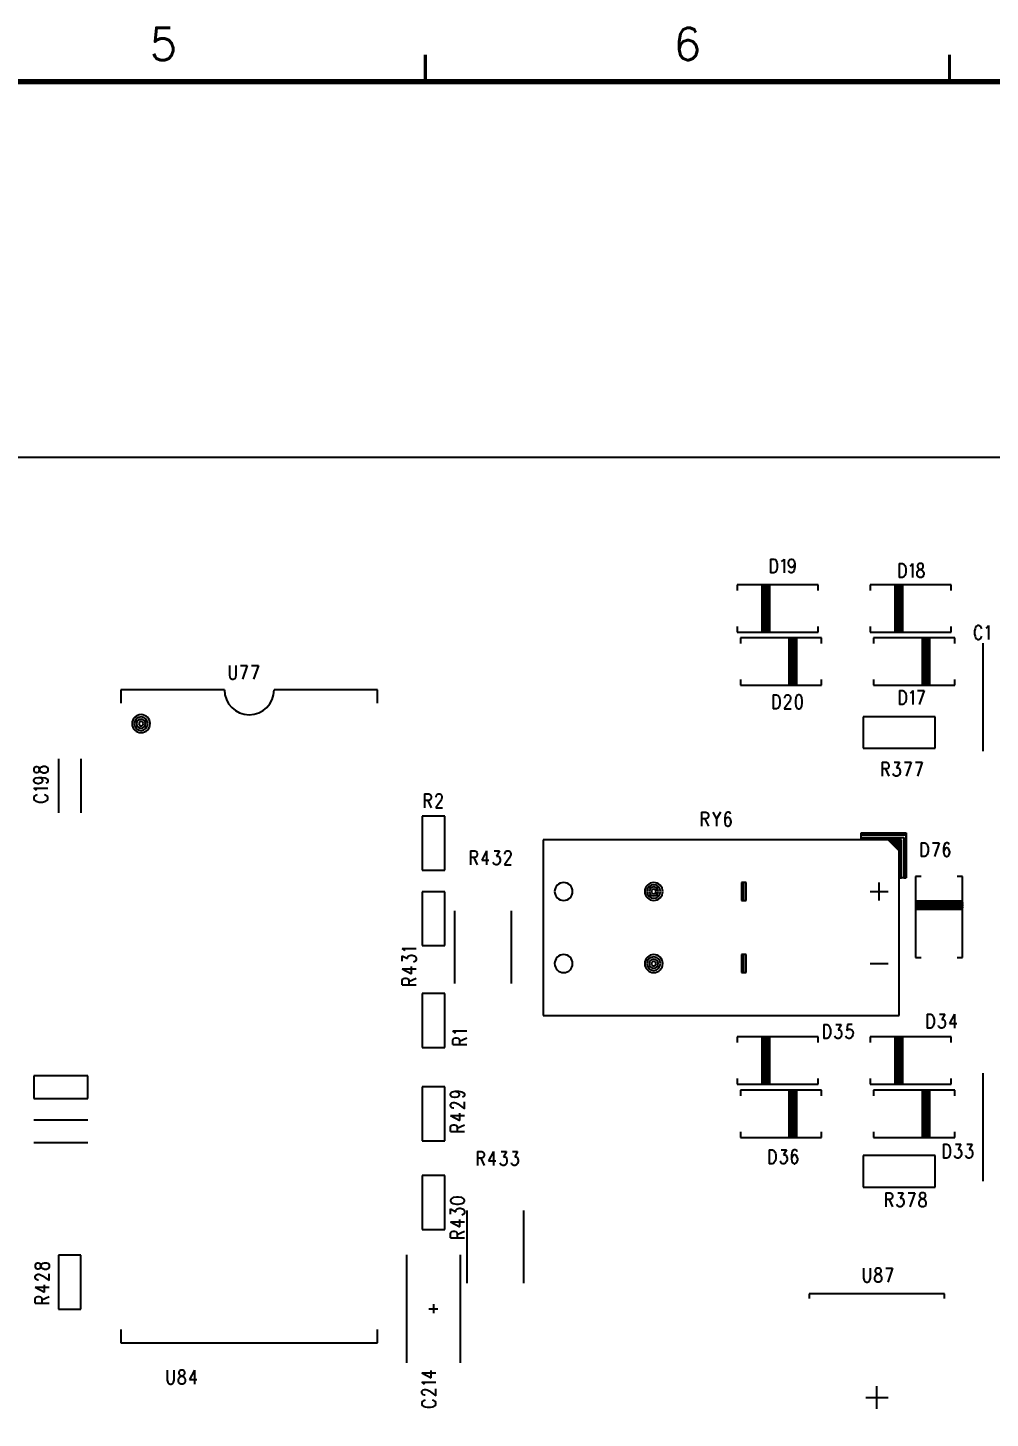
# Model space of a CAD drawing. Extents: x 295 to 953, y 10 to 290.
# Drawn here: x 698.8 to 788.3, y 160.6 to 290 of the extents above; entities that cross this region are included whole.
import ezdxf
from ezdxf.enums import TextEntityAlignment as Align

# ---------------------------------------------------------------- set-up
doc = ezdxf.new("R2010")
doc.units = 0
doc.header["$LTSCALE"] = 5
doc.header["$MEASUREMENT"] = 0
doc.layers.get('0').update_dxf_attribs({"linetype": 'CONTINUOUS', "lineweight": 25})
for name, color, linetype in [('COMP-SILK_GB', 6, 'CONTINUOUS'), ('문자', 4, 'CONTINUOUS'), ('테두리', 3, 'CONTINUOUS')]:
    doc.layers.add(name, color=color, linetype=linetype)
doc.styles.get("Standard").update_dxf_attribs({"font": 'simplex.shx'})

# ---------------------------------------------------------------- blocks, each defined once
blk = doc.blocks.new('C')
at = {"layer": '테두리'}
for points, const_width in [([(258.75, 287.5), (258.75, 285)], 0.3), ([(307.5, 287.5), (307.5, 285)], 0.3), ([(15, 285), (15, 15), (405, 15), (405, 285), (15, 285)], 0.5)]:
    blk.add_lwpolyline(points, dxfattribs=dict(at, const_width=const_width))
at = {"layer": '문자'}
for s, p in [('5', (234.38, 288.5)), ('6', (283.12, 288.5))]:
    blk.add_text(s, height=3, dxfattribs=at).set_placement(p, align=Align.MIDDLE)

msp = doc.modelspace()

# ---------------------------------------------------------------- linework, layer by layer
at = {"layer": 'COMP-SILK_GB', "color": 7}
for p, q in [((863.73, 250), (505.48, 250)), ((767.83, 240.57), (768.14, 240.57)), ((767.83, 240.57), (767.83, 239.28)), ((768.14, 240.57), (768.28, 240.51)), ((768.28, 240.51), (768.37, 240.39)), ((768.37, 239.46), (768.28, 239.34)), ((768.37, 240.39), (768.41, 240.26)), ((768.41, 239.58), (768.37, 239.46)), ((768.41, 240.26), (768.46, 240.08)), ((768.46, 239.77), (768.41, 239.58)), ((768.46, 240.08), (768.46, 239.77)), ((768.86, 240.33), (768.95, 240.39)), ((768.95, 240.39), (769.09, 240.57)), ((769.09, 240.57), (769.09, 239.28)), ((769.49, 240.2), (769.54, 240.39)), ((769.49, 240.14), (769.49, 240.2)), ((769.54, 239.96), (769.49, 240.14)), ((769.54, 240.39), (769.63, 240.51)), ((769.63, 239.83), (769.54, 239.96)), ((769.58, 239.34), (769.54, 239.46)), ((769.63, 240.51), (769.76, 240.57)), ((769.76, 239.77), (769.63, 239.83)), ((769.76, 240.57), (769.81, 240.57)), ((769.81, 239.77), (769.76, 239.77)), ((769.81, 240.57), (769.94, 240.51)), ((769.94, 239.83), (769.81, 239.77)), ((769.94, 240.51), (770.03, 240.39)), ((770.03, 239.96), (769.94, 239.83)), ((770.03, 239.52), (769.94, 239.34)), ((770.03, 240.39), (770.08, 240.14)), ((770.08, 240.14), (770.03, 239.96)), ((770.08, 239.83), (770.03, 239.52)), ((770.08, 240.14), (770.08, 239.83)), ((779.79, 240.16), (780.11, 240.16)), ((779.79, 240.16), (779.79, 238.86)), ((780.11, 240.16), (780.24, 240.1)), ((780.24, 240.1), (780.33, 239.98)), ((780.33, 239.98), (780.38, 239.85)), ((780.38, 239.85), (780.42, 239.67)), ((780.42, 239.36), (780.38, 239.17)), ((780.42, 239.67), (780.42, 239.36)), ((780.83, 239.91), (780.92, 239.98)), ((780.92, 239.98), (781.05, 240.16)), ((781.05, 240.16), (781.05, 238.86)), ((781.46, 239.3), (781.5, 239.42)), ((781.55, 240.1), (781.5, 239.98)), ((781.5, 239.98), (781.5, 239.85)), ((781.5, 239.85), (781.55, 239.73)), ((781.5, 239.42), (781.59, 239.54)), ((781.68, 240.16), (781.55, 240.1)), ((781.55, 239.73), (781.64, 239.67)), ((781.59, 239.54), (781.73, 239.6)), ((781.64, 239.67), (781.82, 239.6)), ((781.86, 240.16), (781.68, 240.16)), ((781.73, 239.6), (781.91, 239.67)), ((781.82, 239.6), (781.95, 239.54)), ((782, 240.1), (781.86, 240.16)), ((781.91, 239.67), (782, 239.73)), ((781.95, 239.54), (782.04, 239.42)), ((782.04, 239.98), (782, 240.1)), ((782, 239.73), (782.04, 239.85)), ((782.04, 239.85), (782.04, 239.98)), ((782.04, 239.42), (782.09, 239.3)), ((772.27, 238.18), (764.72, 238.18)), ((764.72, 238.18), (764.72, 237.65)), ((767.03, 238.18), (767.03, 233.77)), ((767.13, 233.77), (767.13, 238.18)), ((767.13, 238.18), (767.24, 238.18)), ((767.24, 238.18), (767.24, 233.77)), ((767.34, 233.77), (767.34, 238.18)), ((767.34, 238.18), (767.45, 238.18)), ((767.45, 238.18), (767.45, 233.77)), ((767.55, 233.77), (767.55, 238.18)), ((767.55, 238.18), (767.66, 238.18)), ((767.66, 238.18), (767.66, 233.77)), ((767.76, 233.77), (767.76, 238.18)), ((768.14, 239.28), (767.83, 239.28)), ((768.28, 239.34), (768.14, 239.28)), ((769.72, 239.28), (769.58, 239.34)), ((769.81, 239.28), (769.72, 239.28)), ((769.94, 239.34), (769.81, 239.28)), ((772.27, 237.65), (772.27, 238.18)), ((784.64, 238.18), (777.1, 238.18)), ((777.1, 238.18), (777.1, 237.65)), ((779.4, 238.18), (779.4, 233.77)), ((779.51, 233.77), (779.51, 238.18)), ((779.51, 238.18), (779.61, 238.18)), ((779.61, 238.18), (779.61, 233.77)), ((779.72, 233.77), (779.72, 238.18)), ((779.72, 238.18), (779.82, 238.18)), ((780.11, 238.86), (779.79, 238.86)), ((779.82, 238.18), (779.82, 233.77)), ((779.93, 233.77), (779.93, 238.18)), ((779.93, 238.18), (780.03, 238.18)), ((780.03, 238.18), (780.03, 233.77)), ((780.24, 238.92), (780.11, 238.86)), ((780.14, 233.77), (780.14, 238.18)), ((780.33, 239.05), (780.24, 238.92)), ((780.38, 239.17), (780.33, 239.05)), ((781.46, 239.11), (781.46, 239.3)), ((781.5, 238.99), (781.46, 239.11)), ((781.55, 238.92), (781.5, 238.99)), ((781.68, 238.86), (781.55, 238.92)), ((781.86, 238.86), (781.68, 238.86)), ((782, 238.92), (781.86, 238.86)), ((782.04, 238.99), (782, 238.92)), ((782.09, 239.11), (782.04, 238.99)), ((782.09, 239.3), (782.09, 239.11)), ((784.64, 237.65), (784.64, 238.18)), ((764.72, 234.3), (764.72, 233.77)), ((772.27, 233.77), (772.27, 234.3)), ((777.1, 234.3), (777.1, 233.77)), ((784.64, 233.77), (784.64, 234.3)), ((786.89, 234.2), (786.85, 234.08)), ((786.98, 234.32), (786.89, 234.2)), ((787.07, 234.39), (786.98, 234.32)), ((787.25, 234.39), (787.07, 234.39)), ((787.34, 234.32), (787.25, 234.39)), ((787.43, 234.2), (787.34, 234.32)), ((787.48, 234.08), (787.43, 234.2)), ((787.88, 234.14), (787.97, 234.2)), ((787.97, 234.2), (788.11, 234.39)), ((788.11, 234.39), (788.11, 233.09)), ((764.72, 233.77), (772.27, 233.77)), ((772.58, 233.23), (765.04, 233.23)), ((765.04, 233.23), (765.04, 232.7)), ((767.03, 233.77), (767.13, 233.77)), ((767.24, 233.77), (767.34, 233.77)), ((767.45, 233.77), (767.55, 233.77)), ((767.66, 233.77), (767.76, 233.77)), ((769.65, 233.23), (769.54, 233.23)), ((769.54, 233.23), (769.54, 228.82)), ((769.65, 228.82), (769.65, 233.23)), ((769.86, 233.23), (769.75, 233.23)), ((769.75, 233.23), (769.75, 228.82)), ((769.86, 228.82), (769.86, 233.23)), ((770.07, 233.23), (769.96, 233.23)), ((769.96, 233.23), (769.96, 228.82)), ((770.07, 228.82), (770.07, 233.23)), ((770.28, 233.23), (770.17, 233.23)), ((770.17, 233.23), (770.17, 228.82)), ((770.28, 228.82), (770.28, 233.23)), ((772.58, 232.7), (772.58, 233.23)), ((777.1, 233.77), (784.64, 233.77)), ((784.96, 233.23), (777.41, 233.23)), ((777.41, 233.23), (777.41, 232.7)), ((779.4, 233.77), (779.51, 233.77)), ((779.61, 233.77), (779.72, 233.77)), ((779.82, 233.77), (779.93, 233.77)), ((780.03, 233.77), (780.14, 233.77)), ((782.02, 233.23), (781.92, 233.23)), ((781.92, 233.23), (781.92, 228.82)), ((782.02, 228.82), (782.02, 233.23)), ((782.23, 233.23), (782.13, 233.23)), ((782.13, 233.23), (782.13, 228.82)), ((782.23, 228.82), (782.23, 233.23)), ((782.44, 233.23), (782.34, 233.23)), ((782.34, 233.23), (782.34, 228.82)), ((782.44, 228.82), (782.44, 233.23)), ((782.65, 233.23), (782.55, 233.23)), ((782.55, 233.23), (782.55, 228.82)), ((782.65, 228.82), (782.65, 233.23)), ((784.96, 232.7), (784.96, 233.23)), ((786.85, 234.08), (786.8, 233.89)), ((786.8, 233.89), (786.8, 233.58)), ((786.8, 233.58), (786.85, 233.4)), ((786.85, 233.4), (786.89, 233.27)), ((786.89, 233.27), (786.98, 233.15)), ((786.98, 233.15), (787.07, 233.09)), ((787.07, 233.09), (787.25, 233.09)), ((787.25, 233.09), (787.34, 233.15)), ((787.34, 233.15), (787.43, 233.27)), ((787.43, 233.27), (787.48, 233.4)), ((787.59, 232.75), (787.59, 222.7)), ((717.5, 230.67), (717.5, 229.75)), ((718.13, 229.75), (718.13, 230.67)), ((718.54, 230.67), (719.17, 230.67)), ((719.17, 230.67), (718.72, 229.38)), ((719.57, 230.67), (720.2, 230.67)), ((720.2, 230.67), (719.75, 229.38)), ((717.5, 229.75), (717.55, 229.56)), ((717.55, 229.56), (717.64, 229.44)), ((717.64, 229.44), (717.77, 229.38)), ((717.77, 229.38), (717.86, 229.38)), ((717.86, 229.38), (718, 229.44)), ((718, 229.44), (718.09, 229.56)), ((718.09, 229.56), (718.13, 229.75)), ((765.04, 229.35), (765.04, 228.82)), ((772.58, 228.82), (772.58, 229.35)), ((777.41, 229.35), (777.41, 228.82)), ((784.96, 228.82), (784.96, 229.35)), ((717.05, 228.39), (707.41, 228.39)), ((707.41, 228.39), (707.41, 227.14)), ((731.29, 228.39), (721.66, 228.39)), ((731.29, 227.14), (731.29, 228.39)), ((765.04, 228.82), (772.58, 228.82)), ((768.08, 227.92), (768.39, 227.92)), ((768.08, 227.92), (768.08, 226.62)), ((768.39, 227.92), (768.53, 227.86)), ((768.53, 227.86), (768.62, 227.74)), ((768.62, 227.74), (768.66, 227.61)), ((769.16, 227.68), (769.2, 227.8)), ((769.2, 227.8), (769.25, 227.86)), ((769.25, 227.86), (769.34, 227.92)), ((769.34, 227.92), (769.52, 227.92)), ((769.52, 227.92), (769.61, 227.86)), ((769.61, 227.86), (769.65, 227.8)), ((769.75, 228.82), (769.65, 228.82)), ((769.65, 227.8), (769.7, 227.68)), ((769.96, 228.82), (769.86, 228.82)), ((770.17, 228.82), (770.07, 228.82)), ((770.28, 227.86), (770.19, 227.68)), ((770.42, 227.92), (770.28, 227.86)), ((770.51, 227.92), (770.42, 227.92)), ((770.64, 227.86), (770.51, 227.92)), ((770.73, 227.68), (770.64, 227.86)), ((777.41, 228.82), (784.96, 228.82)), ((779.82, 228.34), (780.14, 228.34)), ((779.82, 228.34), (779.82, 227.04)), ((780.14, 228.34), (780.27, 228.28)), ((780.27, 228.28), (780.36, 228.16)), ((780.36, 228.16), (780.41, 228.03)), ((780.41, 228.03), (780.45, 227.85)), ((780.45, 227.85), (780.45, 227.54)), ((780.86, 228.1), (780.95, 228.16)), ((780.95, 228.16), (781.08, 228.34)), ((781.08, 228.34), (781.08, 227.04)), ((781.49, 228.34), (782.12, 228.34)), ((782.12, 228.34), (781.67, 227.04)), ((782.13, 228.82), (782.02, 228.82)), ((782.34, 228.82), (782.23, 228.82)), ((782.55, 228.82), (782.44, 228.82)), ((768.39, 226.62), (768.08, 226.62)), ((768.53, 226.69), (768.39, 226.62)), ((768.62, 226.81), (768.53, 226.69)), ((768.66, 226.93), (768.62, 226.81)), ((768.66, 227.61), (768.71, 227.43)), ((768.71, 227.12), (768.66, 226.93)), ((768.71, 227.43), (768.71, 227.12)), ((769.56, 227.24), (769.11, 226.62)), ((769.11, 226.62), (769.74, 226.62)), ((769.16, 227.61), (769.16, 227.68)), ((769.65, 227.43), (769.56, 227.24)), ((769.7, 227.55), (769.65, 227.43)), ((769.7, 227.68), (769.7, 227.55)), ((770.19, 227.68), (770.15, 227.37)), ((770.15, 227.37), (770.15, 227.18)), ((770.15, 227.18), (770.19, 226.87)), ((770.19, 226.87), (770.28, 226.69)), ((770.28, 226.69), (770.42, 226.62)), ((770.42, 226.62), (770.51, 226.62)), ((770.51, 226.62), (770.64, 226.69)), ((770.64, 226.69), (770.73, 226.87)), ((770.78, 227.37), (770.73, 227.68)), ((770.73, 226.87), (770.78, 227.18)), ((770.78, 227.18), (770.78, 227.37)), ((780.14, 227.04), (779.82, 227.04)), ((780.27, 227.11), (780.14, 227.04)), ((780.36, 227.23), (780.27, 227.11)), ((780.41, 227.35), (780.36, 227.23)), ((780.45, 227.54), (780.41, 227.35)), ((783.14, 225.89), (776.44, 225.89)), ((776.44, 225.89), (776.44, 222.96)), ((783.14, 222.96), (783.14, 225.89)), ((776.44, 222.96), (783.14, 222.96)), ((700.06, 221.23), (700.18, 221.28)), ((700.18, 221.28), (700.36, 221.28)), ((700.36, 221.28), (700.49, 221.23)), ((701.6, 221.99), (701.6, 216.96)), ((703.7, 221.99), (703.7, 216.96)), ((778.21, 221.65), (778.62, 221.65)), ((778.21, 221.65), (778.21, 220.35)), ((778.62, 221.65), (778.75, 221.59)), ((778.75, 221.59), (778.8, 221.52)), ((778.8, 221.52), (778.84, 221.4)), ((778.84, 221.28), (778.8, 221.15)), ((778.84, 221.4), (778.84, 221.28)), ((779.34, 221.65), (779.83, 221.65)), ((779.83, 221.65), (779.56, 221.15)), ((780.28, 221.65), (780.91, 221.65)), ((780.91, 221.65), (780.46, 220.35)), ((781.32, 221.65), (781.95, 221.65)), ((781.95, 221.65), (781.5, 220.35)), ((699.37, 221.19), (699.31, 221.05)), ((699.31, 221.05), (699.31, 220.87)), ((699.31, 220.87), (699.37, 220.74)), ((699.31, 219.97), (699.37, 220.11)), ((699.31, 219.93), (699.31, 219.97)), ((699.5, 221.23), (699.37, 221.19)), ((699.37, 220.74), (699.5, 220.69)), ((699.37, 220.11), (699.5, 220.2)), ((699.62, 221.23), (699.5, 221.23)), ((699.5, 220.69), (699.62, 220.69)), ((699.5, 220.2), (699.75, 220.24)), ((699.75, 221.19), (699.62, 221.23)), ((699.62, 220.69), (699.75, 220.74)), ((699.81, 221.1), (699.75, 221.19)), ((699.75, 220.74), (699.81, 220.83)), ((699.75, 220.24), (700.06, 220.24)), ((699.75, 220.24), (699.93, 220.2)), ((699.87, 220.92), (699.81, 221.1)), ((699.81, 220.83), (699.87, 221.01)), ((699.87, 221.01), (699.93, 221.14)), ((699.93, 220.78), (699.87, 220.92)), ((699.93, 221.14), (700.06, 221.23)), ((700.06, 220.69), (699.93, 220.78)), ((699.93, 220.2), (700.06, 220.11)), ((700.18, 220.65), (700.06, 220.69)), ((700.06, 220.24), (700.36, 220.2)), ((700.06, 220.11), (700.12, 219.97)), ((700.12, 219.97), (700.12, 219.93)), ((700.36, 220.65), (700.18, 220.65)), ((700.49, 220.69), (700.36, 220.65)), ((700.36, 220.2), (700.55, 220.11)), ((700.49, 221.23), (700.55, 221.19)), ((700.55, 220.74), (700.49, 220.69)), ((700.55, 221.19), (700.61, 221.05)), ((700.61, 220.87), (700.55, 220.74)), ((700.55, 220.11), (700.61, 219.97)), ((700.61, 221.05), (700.61, 220.87)), ((700.61, 219.97), (700.61, 219.88)), ((778.62, 221.03), (778.21, 221.03)), ((778.53, 221.03), (778.84, 220.35)), ((778.75, 221.09), (778.62, 221.03)), ((778.8, 221.15), (778.75, 221.09)), ((779.29, 220.47), (779.25, 220.6)), ((779.34, 220.41), (779.29, 220.47)), ((779.47, 220.35), (779.34, 220.41)), ((779.61, 220.35), (779.47, 220.35)), ((779.56, 221.15), (779.7, 221.15)), ((779.74, 220.41), (779.61, 220.35)), ((779.7, 221.15), (779.79, 221.09)), ((779.83, 220.53), (779.74, 220.41)), ((779.79, 221.09), (779.83, 221.03)), ((779.83, 221.03), (779.88, 220.84)), ((779.88, 220.72), (779.83, 220.53)), ((779.88, 220.84), (779.88, 220.72)), ((699.37, 219.79), (699.31, 219.93)), ((699.5, 219.12), (699.31, 219.25)), ((699.31, 219.25), (700.61, 219.25)), ((699.5, 219.7), (699.37, 219.79)), ((699.68, 219.66), (699.5, 219.7)), ((699.56, 219.03), (699.5, 219.12)), ((699.75, 219.66), (699.68, 219.66)), ((699.93, 219.7), (699.75, 219.66)), ((700.06, 219.79), (699.93, 219.7)), ((700.12, 219.93), (700.06, 219.79)), ((700.55, 219.75), (700.43, 219.7)), ((700.61, 219.88), (700.55, 219.75)), ((735.65, 218.71), (736.06, 218.71)), ((735.65, 218.71), (735.65, 217.41)), ((736.06, 218.71), (736.19, 218.65)), ((736.82, 218.65), (736.91, 218.71)), ((736.91, 218.71), (737.09, 218.71)), ((737.09, 218.71), (737.18, 218.65)), ((699.37, 218.49), (699.31, 218.4)), ((699.31, 218.4), (699.31, 218.22)), ((699.31, 218.22), (699.37, 218.13)), ((699.5, 218.58), (699.37, 218.49)), ((699.37, 218.13), (699.5, 218.04)), ((699.62, 218.62), (699.5, 218.58)), ((699.5, 218.04), (699.62, 217.99)), ((699.62, 217.99), (699.81, 217.95)), ((699.81, 217.95), (700.12, 217.95)), ((700.12, 217.95), (700.3, 217.99)), ((700.43, 218.58), (700.3, 218.62)), ((700.3, 217.99), (700.43, 218.04)), ((700.55, 218.49), (700.43, 218.58)), ((700.43, 218.04), (700.55, 218.13)), ((700.61, 218.4), (700.55, 218.49)), ((700.55, 218.13), (700.61, 218.22)), ((700.61, 218.22), (700.61, 218.4)), ((736.06, 218.09), (735.65, 218.09)), ((735.97, 218.09), (736.28, 217.41)), ((736.19, 218.16), (736.06, 218.09)), ((736.19, 218.65), (736.24, 218.59)), ((736.24, 218.22), (736.19, 218.16)), ((736.24, 218.59), (736.28, 218.46)), ((736.28, 218.34), (736.24, 218.22)), ((736.28, 218.46), (736.28, 218.34)), ((737.14, 218.03), (736.69, 217.41)), ((736.69, 217.41), (737.32, 217.41)), ((736.73, 218.46), (736.78, 218.59)), ((736.73, 218.4), (736.73, 218.46)), ((736.78, 218.59), (736.82, 218.65)), ((737.23, 218.22), (737.14, 218.03)), ((737.18, 218.65), (737.23, 218.59)), ((737.23, 218.59), (737.27, 218.46)), ((737.27, 218.34), (737.23, 218.22)), ((737.27, 218.46), (737.27, 218.34)), ((737.53, 216.63), (735.43, 216.63)), ((735.43, 216.63), (735.43, 211.6)), ((737.53, 211.6), (737.53, 216.63)), ((761.42, 217), (761.82, 217)), ((761.42, 217), (761.42, 215.7)), ((761.82, 216.38), (761.42, 216.38)), ((761.73, 216.38), (762.05, 215.7)), ((761.82, 217), (761.96, 216.94)), ((761.96, 216.45), (761.82, 216.38)), ((761.96, 216.94), (762, 216.88)), ((762, 216.51), (761.96, 216.45)), ((762, 216.88), (762.05, 216.76)), ((762.05, 216.63), (762, 216.51)), ((762.05, 216.76), (762.05, 216.63)), ((762.45, 217), (762.81, 216.38)), ((763.17, 217), (762.81, 216.38)), ((762.81, 216.38), (762.81, 215.7)), ((763.62, 216.76), (763.58, 216.45)), ((763.58, 216.45), (763.58, 216.14)), ((763.62, 216.32), (763.58, 216.14)), ((763.58, 216.14), (763.62, 215.89)), ((763.71, 216.94), (763.62, 216.76)), ((763.71, 216.45), (763.62, 216.32)), ((763.85, 217), (763.71, 216.94)), ((763.85, 216.51), (763.71, 216.45)), ((763.94, 217), (763.85, 217)), ((763.89, 216.51), (763.85, 216.51)), ((764.03, 216.45), (763.89, 216.51)), ((764.07, 216.94), (763.94, 217)), ((764.12, 216.32), (764.03, 216.45)), ((764.12, 216.82), (764.07, 216.94)), ((764.16, 216.14), (764.12, 216.32)), ((764.12, 215.89), (764.16, 216.07)), ((764.16, 216.07), (764.16, 216.14)), ((763.62, 215.89), (763.71, 215.77)), ((763.71, 215.77), (763.85, 215.7)), ((763.85, 215.7), (763.89, 215.7)), ((763.89, 215.7), (764.03, 215.77)), ((764.03, 215.77), (764.12, 215.89)), ((776.25, 214.87), (776.25, 215.08)), ((776.25, 215.08), (780.44, 215.08)), ((776.25, 214.45), (776.25, 215.08)), ((780.44, 214.87), (776.25, 214.87)), ((780.44, 215.08), (780.44, 210.89)), ((780.44, 210.89), (780.44, 214.87)), ((779.81, 214.45), (746.7, 214.45)), ((746.7, 214.45), (746.7, 198.1)), ((776.25, 214.45), (776.25, 214.66)), ((776.25, 214.66), (780.23, 214.66)), ((780.02, 214.45), (776.25, 214.45)), ((779.81, 214.45), (776.25, 214.45)), ((779.81, 213.4), (778.76, 214.45)), ((779.18, 214.45), (778.97, 214.45)), ((778.97, 214.45), (779.81, 213.61)), ((779.81, 213.82), (779.18, 214.45)), ((779.6, 214.45), (779.39, 214.45)), ((779.39, 214.45), (779.81, 214.03)), ((779.81, 214.24), (779.6, 214.45)), ((779.81, 214.45), (779.81, 214.24)), ((779.81, 214.45), (779.81, 210.89)), ((779.81, 210.89), (779.81, 214.45)), ((779.81, 198.1), (779.81, 214.45)), ((779.81, 214.03), (779.81, 213.82)), ((779.81, 213.61), (779.81, 213.4)), ((780.02, 210.89), (780.02, 214.45)), ((780.23, 214.66), (780.23, 210.89)), ((781.85, 214.17), (782.17, 214.17)), ((781.85, 214.17), (781.85, 212.88)), ((782.17, 214.17), (782.3, 214.11)), ((782.3, 214.11), (782.39, 213.99)), ((782.39, 213.99), (782.44, 213.87)), ((782.44, 213.87), (782.48, 213.68)), ((782.48, 213.68), (782.48, 213.37)), ((782.89, 214.17), (783.52, 214.17)), ((783.52, 214.17), (783.07, 212.88)), ((783.97, 213.93), (783.92, 213.62)), ((783.92, 213.62), (783.92, 213.31)), ((783.97, 213.49), (783.92, 213.31)), ((784.06, 214.11), (783.97, 213.93)), ((784.06, 213.62), (783.97, 213.49)), ((784.19, 214.17), (784.06, 214.11)), ((784.19, 213.68), (784.06, 213.62)), ((784.28, 214.17), (784.19, 214.17)), ((784.24, 213.68), (784.19, 213.68)), ((784.37, 213.62), (784.24, 213.68)), ((784.42, 214.11), (784.28, 214.17)), ((784.46, 213.49), (784.37, 213.62)), ((784.46, 213.99), (784.42, 214.11)), ((784.51, 213.31), (784.46, 213.49)), ((739.93, 213.42), (740.34, 213.42)), ((739.93, 213.42), (739.93, 212.12)), ((740.34, 212.8), (739.93, 212.8)), ((740.25, 212.8), (740.56, 212.12)), ((740.34, 213.42), (740.47, 213.36)), ((740.47, 212.86), (740.34, 212.8)), ((740.47, 213.36), (740.52, 213.3)), ((740.52, 212.92), (740.47, 212.86)), ((740.52, 213.3), (740.56, 213.17)), ((740.56, 213.05), (740.52, 212.92)), ((740.56, 213.17), (740.56, 213.05)), ((741.42, 213.42), (740.97, 212.55)), ((740.97, 212.55), (741.64, 212.55)), ((741.42, 213.42), (741.42, 212.12)), ((742.09, 212.24), (742.05, 212.37)), ((742.14, 212.18), (742.09, 212.24)), ((742.14, 213.42), (742.63, 213.42)), ((742.63, 213.42), (742.36, 212.92)), ((742.36, 212.92), (742.5, 212.92)), ((742.5, 212.92), (742.59, 212.86)), ((742.63, 212.31), (742.54, 212.18)), ((742.59, 212.86), (742.63, 212.8)), ((742.63, 212.8), (742.68, 212.62)), ((742.68, 212.49), (742.63, 212.31)), ((742.68, 212.62), (742.68, 212.49)), ((743.53, 212.74), (743.08, 212.12)), ((743.13, 213.17), (743.17, 213.3)), ((743.13, 213.11), (743.13, 213.17)), ((743.17, 213.3), (743.22, 213.36)), ((743.22, 213.36), (743.31, 213.42)), ((743.31, 213.42), (743.49, 213.42)), ((743.49, 213.42), (743.58, 213.36)), ((743.62, 212.92), (743.53, 212.74)), ((743.58, 213.36), (743.62, 213.3)), ((743.62, 213.3), (743.67, 213.17)), ((743.67, 213.05), (743.62, 212.92)), ((743.67, 213.17), (743.67, 213.05)), ((782.17, 212.88), (781.85, 212.88)), ((782.3, 212.94), (782.17, 212.88)), ((782.39, 213.06), (782.3, 212.94)), ((782.44, 213.18), (782.39, 213.06)), ((782.48, 213.37), (782.44, 213.18)), ((783.92, 213.31), (783.97, 213.06)), ((783.97, 213.06), (784.06, 212.94)), ((784.06, 212.94), (784.19, 212.88)), ((784.19, 212.88), (784.24, 212.88)), ((784.24, 212.88), (784.37, 212.94)), ((784.37, 212.94), (784.46, 213.06)), ((784.46, 213.06), (784.51, 213.25)), ((784.51, 213.25), (784.51, 213.31)), ((735.43, 211.6), (737.53, 211.6)), ((742.27, 212.12), (742.14, 212.18)), ((742.41, 212.12), (742.27, 212.12)), ((742.54, 212.18), (742.41, 212.12)), ((743.08, 212.12), (743.71, 212.12)), ((781.83, 211.03), (781.3, 211.03)), ((781.3, 211.03), (781.3, 203.49)), ((785.7, 211.03), (785.18, 211.03)), ((785.7, 203.49), (785.7, 211.03)), ((737.53, 209.61), (735.43, 209.61)), ((735.43, 209.61), (735.43, 204.59)), ((737.53, 204.59), (737.53, 209.61)), ((765.56, 210.47), (765.14, 210.47)), ((765.14, 210.47), (765.14, 208.79)), ((765.35, 208.79), (765.35, 210.47)), ((765.56, 208.79), (765.56, 210.47)), ((777.09, 209.63), (778.76, 209.63)), ((777.93, 208.79), (777.93, 210.47)), ((779.81, 210.89), (780.02, 210.89)), ((780.44, 210.89), (779.81, 210.89)), ((780.23, 210.89), (780.44, 210.89)), ((765.14, 208.79), (765.56, 208.79)), ((785.7, 208.72), (781.3, 208.72)), ((781.3, 208.72), (781.3, 208.62)), ((781.3, 208.62), (785.7, 208.62)), ((785.7, 208.51), (781.3, 208.51)), ((781.3, 208.51), (781.3, 208.41)), ((781.3, 208.41), (785.7, 208.41)), ((785.7, 208.31), (781.3, 208.31)), ((781.3, 208.31), (781.3, 208.2)), ((785.7, 208.62), (785.7, 208.51)), ((785.7, 208.41), (785.7, 208.31)), ((738.46, 201.08), (738.46, 207.84)), ((743.74, 201.08), (743.74, 207.84)), ((781.3, 208.2), (785.7, 208.2)), ((785.7, 208.1), (781.3, 208.1)), ((781.3, 208.1), (781.3, 207.99)), ((781.3, 207.99), (785.7, 207.99)), ((785.7, 208.2), (785.7, 208.1)), ((735.43, 204.59), (737.53, 204.59)), ((733.75, 204.19), (733.57, 204.32)), ((733.57, 204.32), (734.86, 204.32)), ((733.57, 203.15), (733.57, 203.65)), ((733.57, 203.65), (734.06, 203.38)), ((733.81, 204.1), (733.75, 204.19)), ((734.06, 203.51), (734.12, 203.6)), ((734.06, 203.38), (734.06, 203.51)), ((734.12, 203.6), (734.18, 203.65)), ((734.18, 203.65), (734.37, 203.69)), ((734.37, 203.69), (734.49, 203.69)), ((734.49, 203.69), (734.68, 203.65)), ((734.68, 203.65), (734.8, 203.56)), ((734.8, 203.15), (734.74, 203.11)), ((734.8, 203.56), (734.86, 203.42)), ((734.86, 203.29), (734.8, 203.15)), ((734.86, 203.42), (734.86, 203.29)), ((765.56, 203.76), (765.14, 203.76)), ((765.14, 203.76), (765.14, 202.08)), ((765.35, 202.08), (765.35, 203.76)), ((765.56, 202.08), (765.56, 203.76)), ((781.3, 203.49), (781.83, 203.49)), ((785.18, 203.49), (785.7, 203.49)), ((733.57, 202.43), (734.86, 202.43)), ((733.57, 202.43), (734.43, 201.98)), ((734.43, 201.98), (734.43, 202.66)), ((734.74, 203.11), (734.62, 203.06)), ((765.14, 202.08), (765.56, 202.08)), ((777.09, 202.92), (778.76, 202.92)), ((733.57, 201.35), (733.63, 201.49)), ((733.57, 200.95), (733.57, 201.35)), ((733.57, 200.95), (734.86, 200.95)), ((733.63, 201.49), (733.69, 201.53)), ((733.69, 201.53), (733.81, 201.58)), ((733.81, 201.58), (733.94, 201.58)), ((733.94, 201.58), (734.06, 201.53)), ((734.06, 201.53), (734.12, 201.49)), ((734.12, 201.49), (734.18, 201.35)), ((734.18, 201.26), (734.86, 201.58)), ((734.18, 201.35), (734.18, 200.95)), ((737.53, 200.13), (735.43, 200.13)), ((735.43, 200.13), (735.43, 195.1)), ((737.53, 195.1), (737.53, 200.13)), ((746.7, 198.1), (779.81, 198.1)), ((782.41, 198.21), (782.73, 198.21)), ((782.41, 198.21), (782.41, 196.91)), ((782.73, 198.21), (782.86, 198.15)), ((782.86, 198.15), (782.95, 198.03)), ((782.95, 198.03), (783, 197.9)), ((783.54, 198.21), (784.03, 198.21)), ((784.03, 198.21), (783.76, 197.72)), ((784.93, 198.21), (784.48, 197.35)), ((784.93, 198.21), (784.93, 196.91)), ((772.78, 197.26), (773.09, 197.26)), ((772.78, 197.26), (772.78, 195.96)), ((773.09, 197.26), (773.23, 197.2)), ((773.23, 197.2), (773.32, 197.08)), ((773.32, 197.08), (773.36, 196.95)), ((773.36, 196.95), (773.41, 196.77)), ((773.41, 196.77), (773.41, 196.46)), ((773.9, 197.26), (774.4, 197.26)), ((774.4, 197.26), (774.13, 196.77)), ((774.13, 196.77), (774.26, 196.77)), ((774.26, 196.77), (774.35, 196.71)), ((774.35, 196.71), (774.4, 196.64)), ((774.98, 197.26), (774.94, 196.71)), ((774.94, 196.71), (774.98, 196.77)), ((775.43, 197.26), (774.98, 197.26)), ((774.98, 196.77), (775.12, 196.83)), ((775.12, 196.83), (775.25, 196.83)), ((775.25, 196.83), (775.39, 196.77)), ((775.39, 196.77), (775.48, 196.64)), ((782.73, 196.91), (782.41, 196.91)), ((782.86, 196.97), (782.73, 196.91)), ((782.95, 197.1), (782.86, 196.97)), ((783, 197.22), (782.95, 197.1)), ((783, 197.9), (783.04, 197.72)), ((783.04, 197.41), (783, 197.22)), ((783.04, 197.72), (783.04, 197.41)), ((783.49, 197.04), (783.45, 197.16)), ((783.54, 196.97), (783.49, 197.04)), ((783.67, 196.91), (783.54, 196.97)), ((783.81, 196.91), (783.67, 196.91)), ((783.76, 197.72), (783.9, 197.72)), ((783.94, 196.97), (783.81, 196.91)), ((783.9, 197.72), (783.99, 197.65)), ((784.03, 197.1), (783.94, 196.97)), ((783.99, 197.65), (784.03, 197.59)), ((784.03, 197.59), (784.08, 197.41)), ((784.08, 197.28), (784.03, 197.1)), ((784.08, 197.41), (784.08, 197.28)), ((784.48, 197.35), (785.16, 197.35)), ((738.28, 196.65), (739.58, 196.65)), ((738.47, 196.52), (738.28, 196.65)), ((738.28, 195.8), (738.34, 195.93)), ((738.28, 195.39), (738.28, 195.8)), ((738.28, 195.39), (739.58, 195.39)), ((738.34, 195.93), (738.41, 195.98)), ((738.41, 195.98), (738.53, 196.02)), ((738.53, 196.43), (738.47, 196.52)), ((738.53, 196.02), (738.65, 196.02)), ((738.65, 196.02), (738.78, 195.98)), ((738.78, 195.98), (738.84, 195.93)), ((738.84, 195.93), (738.9, 195.8)), ((738.9, 195.71), (739.58, 196.02)), ((738.9, 195.8), (738.9, 195.39)), ((772.27, 196.1), (764.72, 196.1)), ((764.72, 196.1), (764.72, 195.58)), ((767.03, 196.1), (767.03, 191.7)), ((767.13, 191.7), (767.13, 196.1)), ((767.13, 196.1), (767.24, 196.1)), ((767.24, 196.1), (767.24, 191.7)), ((767.34, 191.7), (767.34, 196.1)), ((767.34, 196.1), (767.45, 196.1)), ((767.45, 196.1), (767.45, 191.7)), ((767.55, 191.7), (767.55, 196.1)), ((767.55, 196.1), (767.66, 196.1)), ((767.66, 196.1), (767.66, 191.7)), ((767.76, 191.7), (767.76, 196.1)), ((772.27, 195.58), (772.27, 196.1)), ((773.09, 195.96), (772.78, 195.96)), ((773.23, 196.02), (773.09, 195.96)), ((773.32, 196.15), (773.23, 196.02)), ((773.36, 196.27), (773.32, 196.15)), ((773.41, 196.46), (773.36, 196.27)), ((773.86, 196.09), (773.81, 196.21)), ((773.9, 196.02), (773.86, 196.09)), ((774.04, 195.96), (773.9, 196.02)), ((774.17, 195.96), (774.04, 195.96)), ((774.31, 196.02), (774.17, 195.96)), ((774.4, 196.15), (774.31, 196.02)), ((774.4, 196.64), (774.44, 196.46)), ((774.44, 196.33), (774.4, 196.15)), ((774.44, 196.46), (774.44, 196.33)), ((774.89, 196.09), (774.85, 196.21)), ((774.94, 196.02), (774.89, 196.09)), ((775.07, 195.96), (774.94, 196.02)), ((775.21, 195.96), (775.07, 195.96)), ((775.34, 196.02), (775.21, 195.96)), ((775.43, 196.15), (775.34, 196.02)), ((775.48, 196.33), (775.43, 196.15)), ((775.48, 196.64), (775.52, 196.46)), ((775.52, 196.46), (775.48, 196.33)), ((784.64, 196.1), (777.1, 196.1)), ((777.1, 196.1), (777.1, 195.58)), ((779.4, 196.1), (779.4, 191.7)), ((779.51, 191.7), (779.51, 196.1)), ((779.51, 196.1), (779.61, 196.1)), ((779.61, 196.1), (779.61, 191.7)), ((779.72, 191.7), (779.72, 196.1)), ((779.72, 196.1), (779.82, 196.1)), ((779.82, 196.1), (779.82, 191.7)), ((779.93, 191.7), (779.93, 196.1)), ((779.93, 196.1), (780.03, 196.1)), ((780.03, 196.1), (780.03, 191.7)), ((780.14, 191.7), (780.14, 196.1)), ((784.64, 195.58), (784.64, 196.1)), ((735.43, 195.1), (737.53, 195.1)), ((699.31, 192.47), (699.31, 190.38)), ((704.34, 192.47), (699.31, 192.47)), ((704.34, 190.38), (704.34, 192.47)), ((764.72, 192.22), (764.72, 191.7)), ((764.72, 191.7), (772.27, 191.7)), ((767.03, 191.7), (767.13, 191.7)), ((767.24, 191.7), (767.34, 191.7)), ((767.45, 191.7), (767.55, 191.7)), ((767.66, 191.7), (767.76, 191.7)), ((772.27, 191.7), (772.27, 192.22)), ((777.1, 192.22), (777.1, 191.7)), ((777.1, 191.7), (784.64, 191.7)), ((779.4, 191.7), (779.51, 191.7)), ((779.61, 191.7), (779.72, 191.7)), ((779.82, 191.7), (779.93, 191.7)), ((780.03, 191.7), (780.14, 191.7)), ((784.64, 191.7), (784.64, 192.22)), ((787.59, 192.74), (787.59, 182.68)), ((699.31, 190.38), (704.34, 190.38)), ((737.53, 191.46), (735.43, 191.46)), ((735.43, 191.46), (735.43, 186.44)), ((737.53, 186.44), (737.53, 191.46)), ((738.07, 190.76), (738.13, 190.9)), ((738.07, 190.72), (738.07, 190.76)), ((738.13, 190.59), (738.07, 190.72)), ((738.13, 190.9), (738.25, 190.99)), ((738.25, 190.49), (738.13, 190.59)), ((738.25, 190.99), (738.5, 191.04)), ((738.44, 190.45), (738.25, 190.49)), ((738.5, 190.45), (738.44, 190.45)), ((738.5, 191.04), (738.68, 190.99)), ((738.5, 191.04), (738.81, 191.04)), ((738.68, 190.49), (738.5, 190.45)), ((738.68, 190.99), (738.81, 190.9)), ((738.81, 190.59), (738.68, 190.49)), ((738.81, 191.04), (739.12, 190.99)), ((738.81, 190.9), (738.87, 190.76)), ((738.87, 190.72), (738.81, 190.59)), ((738.87, 190.76), (738.87, 190.72)), ((739.12, 190.99), (739.3, 190.9)), ((739.3, 190.54), (739.18, 190.49)), ((739.3, 190.9), (739.37, 190.76)), ((739.37, 190.68), (739.3, 190.54)), ((739.37, 190.76), (739.37, 190.68)), ((772.58, 191.15), (765.04, 191.15)), ((765.04, 191.15), (765.04, 190.63)), ((769.65, 191.15), (769.54, 191.15)), ((769.54, 191.15), (769.54, 186.75)), ((769.65, 186.75), (769.65, 191.15)), ((769.86, 191.15), (769.75, 191.15)), ((769.75, 191.15), (769.75, 186.75)), ((769.86, 186.75), (769.86, 191.15)), ((770.07, 191.15), (769.96, 191.15)), ((769.96, 191.15), (769.96, 186.75)), ((770.07, 186.75), (770.07, 191.15)), ((770.28, 191.15), (770.17, 191.15)), ((770.17, 191.15), (770.17, 186.75)), ((770.28, 186.75), (770.28, 191.15)), ((772.58, 190.63), (772.58, 191.15)), ((784.96, 191.15), (777.41, 191.15)), ((777.41, 191.15), (777.41, 190.63)), ((782.02, 191.15), (781.92, 191.15)), ((781.92, 191.15), (781.92, 186.75)), ((782.02, 186.75), (782.02, 191.15)), ((782.23, 191.15), (782.13, 191.15)), ((782.13, 191.15), (782.13, 186.75)), ((782.23, 186.75), (782.23, 191.15)), ((782.44, 191.15), (782.34, 191.15)), ((782.34, 191.15), (782.34, 186.75)), ((782.44, 186.75), (782.44, 191.15)), ((782.65, 191.15), (782.55, 191.15)), ((782.55, 191.15), (782.55, 186.75)), ((782.65, 186.75), (782.65, 191.15)), ((784.96, 190.63), (784.96, 191.15)), ((738.07, 189.82), (738.13, 189.91)), ((738.07, 189.64), (738.07, 189.82)), ((738.13, 189.55), (738.07, 189.64)), ((738.13, 189.91), (738.19, 189.95)), ((738.19, 189.5), (738.13, 189.55)), ((738.19, 189.95), (738.31, 190)), ((738.31, 189.46), (738.19, 189.5)), ((738.31, 190), (738.44, 190)), ((738.38, 189.46), (738.31, 189.46)), ((738.44, 190), (738.56, 189.95)), ((738.56, 189.95), (738.75, 189.87)), ((738.75, 189.87), (739.37, 189.42)), ((738.93, 188.33), (738.93, 189.01)), ((739.37, 189.42), (739.37, 190.05)), ((704.34, 188.35), (699.31, 188.35)), ((738.07, 188.78), (739.37, 188.78)), ((738.07, 188.78), (738.93, 188.33)), ((738.07, 187.71), (738.13, 187.84)), ((738.07, 187.3), (738.07, 187.71)), ((738.13, 187.84), (738.19, 187.89)), ((738.19, 187.89), (738.31, 187.93)), ((738.31, 187.93), (738.44, 187.93)), ((738.44, 187.93), (738.56, 187.89)), ((738.56, 187.89), (738.62, 187.84)), ((738.62, 187.84), (738.68, 187.71)), ((738.68, 187.62), (739.37, 187.93)), ((738.68, 187.71), (738.68, 187.3)), ((735.43, 186.44), (737.53, 186.44)), ((738.07, 187.3), (739.37, 187.3)), ((765.04, 187.27), (765.04, 186.75)), ((765.04, 186.75), (772.58, 186.75)), ((769.75, 186.75), (769.65, 186.75)), ((769.96, 186.75), (769.86, 186.75)), ((770.17, 186.75), (770.07, 186.75)), ((772.58, 186.75), (772.58, 187.27)), ((777.41, 187.27), (777.41, 186.75)), ((777.41, 186.75), (784.96, 186.75)), ((782.13, 186.75), (782.02, 186.75)), ((782.34, 186.75), (782.23, 186.75)), ((782.55, 186.75), (782.44, 186.75)), ((784.96, 186.75), (784.96, 187.27)), ((704.34, 186.25), (699.31, 186.25)), ((740.58, 185.43), (740.98, 185.43)), ((740.58, 185.43), (740.58, 184.13)), ((740.98, 185.43), (741.12, 185.37)), ((741.12, 185.37), (741.16, 185.31)), ((741.16, 185.31), (741.21, 185.19)), ((741.21, 185.06), (741.16, 184.94)), ((741.21, 185.19), (741.21, 185.06)), ((742.06, 185.43), (741.61, 184.57)), ((742.06, 185.43), (742.06, 184.13)), ((742.78, 185.43), (743.28, 185.43)), ((743.28, 185.43), (743.01, 184.94)), ((743.82, 185.43), (744.31, 185.43)), ((744.31, 185.43), (744.04, 184.94)), ((767.7, 185.6), (768.02, 185.6)), ((767.7, 185.6), (767.7, 184.3)), ((768.02, 185.6), (768.15, 185.54)), ((768.15, 185.54), (768.24, 185.42)), ((768.24, 185.42), (768.29, 185.29)), ((768.29, 185.29), (768.33, 185.11)), ((768.33, 185.11), (768.33, 184.8)), ((768.83, 185.6), (769.32, 185.6)), ((769.32, 185.6), (769.05, 185.11)), ((769.05, 185.11), (769.19, 185.11)), ((769.19, 185.11), (769.28, 185.05)), ((769.28, 185.05), (769.32, 184.98)), ((769.82, 185.36), (769.77, 185.05)), ((769.77, 185.05), (769.77, 184.74)), ((769.91, 185.54), (769.82, 185.36)), ((769.91, 185.05), (769.82, 184.92)), ((770.04, 185.6), (769.91, 185.54)), ((770.04, 185.11), (769.91, 185.05)), ((770.13, 185.6), (770.04, 185.6)), ((770.09, 185.11), (770.04, 185.11)), ((770.22, 185.05), (770.09, 185.11)), ((770.27, 185.54), (770.13, 185.6)), ((770.31, 184.92), (770.22, 185.05)), ((770.31, 185.42), (770.27, 185.54)), ((783.14, 185.05), (776.44, 185.05)), ((776.44, 185.05), (776.44, 182.12)), ((783.14, 182.12), (783.14, 185.05)), ((783.92, 186.12), (784.23, 186.12)), ((783.92, 186.12), (783.92, 184.82)), ((784.23, 186.12), (784.37, 186.06)), ((784.37, 186.06), (784.46, 185.94)), ((784.46, 185.94), (784.5, 185.81)), ((784.5, 185.13), (784.46, 185.01)), ((784.5, 185.81), (784.55, 185.63)), ((784.55, 185.32), (784.5, 185.13)), ((784.55, 185.63), (784.55, 185.32)), ((785, 184.95), (784.95, 185.07)), ((785.04, 186.12), (785.54, 186.12)), ((785.54, 186.12), (785.27, 185.63)), ((785.27, 185.63), (785.4, 185.63)), ((785.4, 185.63), (785.49, 185.57)), ((785.49, 185.57), (785.54, 185.51)), ((785.54, 185.51), (785.58, 185.32)), ((785.58, 185.2), (785.54, 185.01)), ((785.58, 185.32), (785.58, 185.2)), ((786.03, 184.95), (785.99, 185.07)), ((786.08, 186.12), (786.57, 186.12)), ((786.57, 186.12), (786.3, 185.63)), ((786.3, 185.63), (786.44, 185.63)), ((786.44, 185.63), (786.53, 185.57)), ((786.53, 185.57), (786.57, 185.51)), ((786.57, 185.51), (786.62, 185.32)), ((786.62, 185.2), (786.57, 185.01)), ((786.62, 185.32), (786.62, 185.2)), ((740.98, 184.82), (740.58, 184.82)), ((740.89, 184.82), (741.21, 184.13)), ((741.12, 184.88), (740.98, 184.82)), ((741.16, 184.94), (741.12, 184.88)), ((741.61, 184.57), (742.29, 184.57)), ((742.74, 184.26), (742.69, 184.38)), ((742.78, 184.2), (742.74, 184.26)), ((742.92, 184.13), (742.78, 184.2)), ((743.05, 184.13), (742.92, 184.13)), ((743.01, 184.94), (743.14, 184.94)), ((743.19, 184.2), (743.05, 184.13)), ((743.14, 184.94), (743.23, 184.88)), ((743.28, 184.32), (743.19, 184.2)), ((743.23, 184.88), (743.28, 184.82)), ((743.28, 184.82), (743.32, 184.63)), ((743.32, 184.51), (743.28, 184.32)), ((743.32, 184.63), (743.32, 184.51)), ((743.77, 184.26), (743.73, 184.38)), ((743.82, 184.2), (743.77, 184.26)), ((743.95, 184.13), (743.82, 184.2)), ((744.09, 184.13), (743.95, 184.13)), ((744.04, 184.94), (744.18, 184.94)), ((744.22, 184.2), (744.09, 184.13)), ((744.18, 184.94), (744.27, 184.88)), ((744.31, 184.32), (744.22, 184.2)), ((744.27, 184.88), (744.31, 184.82)), ((744.31, 184.82), (744.36, 184.63)), ((744.36, 184.51), (744.31, 184.32)), ((744.36, 184.63), (744.36, 184.51)), ((768.02, 184.3), (767.7, 184.3)), ((768.15, 184.37), (768.02, 184.3)), ((768.24, 184.49), (768.15, 184.37)), ((768.29, 184.61), (768.24, 184.49)), ((768.33, 184.8), (768.29, 184.61)), ((768.78, 184.43), (768.74, 184.55)), ((768.83, 184.37), (768.78, 184.43)), ((768.96, 184.3), (768.83, 184.37)), ((769.1, 184.3), (768.96, 184.3)), ((769.23, 184.37), (769.1, 184.3)), ((769.32, 184.49), (769.23, 184.37)), ((769.32, 184.98), (769.37, 184.8)), ((769.37, 184.67), (769.32, 184.49)), ((769.37, 184.8), (769.37, 184.67)), ((769.82, 184.92), (769.77, 184.74)), ((769.77, 184.74), (769.82, 184.49)), ((769.82, 184.49), (769.91, 184.37)), ((769.91, 184.37), (770.04, 184.3)), ((770.04, 184.3), (770.09, 184.3)), ((770.09, 184.3), (770.22, 184.37)), ((770.22, 184.37), (770.31, 184.49)), ((770.36, 184.74), (770.31, 184.92)), ((770.31, 184.49), (770.36, 184.67)), ((770.36, 184.67), (770.36, 184.74)), ((784.23, 184.82), (783.92, 184.82)), ((784.37, 184.89), (784.23, 184.82)), ((784.46, 185.01), (784.37, 184.89)), ((785.04, 184.89), (785, 184.95)), ((785.18, 184.82), (785.04, 184.89)), ((785.31, 184.82), (785.18, 184.82)), ((785.45, 184.89), (785.31, 184.82)), ((785.54, 185.01), (785.45, 184.89)), ((786.08, 184.89), (786.03, 184.95)), ((786.21, 184.82), (786.08, 184.89)), ((786.35, 184.82), (786.21, 184.82)), ((786.48, 184.89), (786.35, 184.82)), ((786.57, 185.01), (786.48, 184.89)), ((737.53, 183.21), (735.43, 183.21)), ((735.43, 183.21), (735.43, 178.19)), ((737.53, 178.19), (737.53, 183.21)), ((738.31, 181.14), (738.13, 181.04)), ((738.62, 181.18), (738.31, 181.14)), ((738.81, 181.18), (738.62, 181.18)), ((739.12, 181.14), (738.81, 181.18)), ((739.3, 181.04), (739.12, 181.14)), ((776.44, 182.12), (783.14, 182.12)), ((778.55, 181.59), (778.96, 181.59)), ((778.55, 181.59), (778.55, 180.29)), ((778.96, 181.59), (779.09, 181.53)), ((779.09, 181.53), (779.14, 181.46)), ((779.14, 181.46), (779.18, 181.34)), ((779.18, 181.22), (779.14, 181.09)), ((779.18, 181.34), (779.18, 181.22)), ((779.68, 181.59), (780.17, 181.59)), ((780.17, 181.59), (779.9, 181.09)), ((780.62, 181.59), (781.25, 181.59)), ((781.25, 181.59), (780.8, 180.29)), ((781.75, 181.53), (781.7, 181.4)), ((781.7, 181.4), (781.7, 181.28)), ((781.7, 181.28), (781.75, 181.15)), ((781.88, 181.59), (781.75, 181.53)), ((781.75, 181.15), (781.84, 181.09)), ((782.06, 181.59), (781.88, 181.59)), ((782.2, 181.53), (782.06, 181.59)), ((782.11, 181.09), (782.2, 181.15)), ((782.24, 181.4), (782.2, 181.53)), ((782.2, 181.15), (782.24, 181.28)), ((782.24, 181.28), (782.24, 181.4)), ((738.13, 181.04), (738.07, 180.91)), ((738.07, 180.91), (738.07, 180.82)), ((738.07, 180.82), (738.13, 180.69)), ((738.07, 179.6), (738.07, 180.1)), ((738.07, 180.1), (738.56, 179.83)), ((738.13, 180.69), (738.31, 180.59)), ((738.31, 180.59), (738.62, 180.55)), ((738.56, 179.97), (738.62, 180.05)), ((738.56, 179.83), (738.56, 179.97)), ((738.62, 180.55), (738.81, 180.55)), ((738.62, 180.05), (738.68, 180.1)), ((738.68, 180.1), (738.87, 180.15)), ((738.81, 180.55), (739.12, 180.59)), ((738.87, 180.15), (738.99, 180.15)), ((738.99, 180.15), (739.18, 180.1)), ((739.12, 180.59), (739.3, 180.69)), ((739.18, 180.1), (739.3, 180.01)), ((739.37, 180.91), (739.3, 181.04)), ((739.3, 180.69), (739.37, 180.82)), ((739.3, 180.01), (739.37, 179.88)), ((739.37, 180.82), (739.37, 180.91)), ((739.37, 179.88), (739.37, 179.74)), ((739.61, 173.19), (739.61, 179.96)), ((744.89, 173.19), (744.89, 179.96)), ((778.96, 180.97), (778.55, 180.97)), ((778.87, 180.97), (779.18, 180.29)), ((779.09, 181.03), (778.96, 180.97)), ((779.14, 181.09), (779.09, 181.03)), ((779.63, 180.41), (779.59, 180.53)), ((779.68, 180.35), (779.63, 180.41)), ((779.81, 180.29), (779.68, 180.35)), ((779.95, 180.29), (779.81, 180.29)), ((779.9, 181.09), (780.04, 181.09)), ((780.08, 180.35), (779.95, 180.29)), ((780.04, 181.09), (780.13, 181.03)), ((780.17, 180.47), (780.08, 180.35)), ((780.13, 181.03), (780.17, 180.97)), ((780.17, 180.97), (780.22, 180.78)), ((780.22, 180.66), (780.17, 180.47)), ((780.22, 180.78), (780.22, 180.66)), ((781.66, 180.72), (781.7, 180.84)), ((781.66, 180.53), (781.66, 180.72)), ((781.7, 180.41), (781.66, 180.53)), ((781.7, 180.84), (781.79, 180.97)), ((781.75, 180.35), (781.7, 180.41)), ((781.88, 180.29), (781.75, 180.35)), ((781.79, 180.97), (781.93, 181.03)), ((781.84, 181.09), (782.02, 181.03)), ((782.06, 180.29), (781.88, 180.29)), ((781.93, 181.03), (782.11, 181.09)), ((782.02, 181.03), (782.15, 180.97)), ((782.2, 180.35), (782.06, 180.29)), ((782.15, 180.97), (782.24, 180.84)), ((782.24, 180.41), (782.2, 180.35)), ((782.24, 180.84), (782.29, 180.72)), ((782.29, 180.53), (782.24, 180.41)), ((782.29, 180.72), (782.29, 180.53)), ((738.07, 178.88), (739.37, 178.88)), ((738.07, 178.88), (738.93, 178.43)), ((738.93, 178.43), (738.93, 179.11)), ((739.24, 179.56), (739.12, 179.52)), ((739.3, 179.6), (739.24, 179.56)), ((739.37, 179.74), (739.3, 179.6)), ((735.43, 178.19), (737.53, 178.19)), ((738.07, 177.81), (738.13, 177.94)), ((738.07, 177.4), (738.07, 177.81)), ((738.07, 177.4), (739.37, 177.4)), ((738.13, 177.94), (738.19, 177.99)), ((738.19, 177.99), (738.31, 178.03)), ((738.31, 178.03), (738.44, 178.03)), ((738.44, 178.03), (738.56, 177.99)), ((738.56, 177.99), (738.62, 177.94)), ((738.62, 177.94), (738.68, 177.81)), ((738.68, 177.72), (739.37, 178.03)), ((738.68, 177.81), (738.68, 177.4)), ((699.5, 175), (699.44, 174.87)), ((699.44, 174.87), (699.44, 174.69)), ((699.44, 174.69), (699.5, 174.55)), ((699.62, 175.05), (699.5, 175)), ((699.74, 175.05), (699.62, 175.05)), ((699.87, 175), (699.74, 175.05)), ((699.93, 174.91), (699.87, 175)), ((699.99, 174.73), (699.93, 174.91)), ((699.93, 174.64), (699.99, 174.82)), ((699.99, 174.82), (700.05, 174.96)), ((700.05, 174.6), (699.99, 174.73)), ((700.05, 174.96), (700.18, 175.05)), ((700.18, 175.05), (700.3, 175.09)), ((700.3, 175.09), (700.49, 175.09)), ((700.49, 175.09), (700.61, 175.05)), ((700.61, 175.05), (700.67, 175)), ((700.67, 175), (700.73, 174.87)), ((700.73, 174.69), (700.67, 174.55)), ((700.73, 174.87), (700.73, 174.69)), ((703.7, 175.79), (701.6, 175.79)), ((701.6, 175.79), (701.6, 170.76)), ((703.7, 170.76), (703.7, 175.79)), ((733.96, 175.83), (733.96, 165.77)), ((738.99, 165.77), (738.99, 175.83)), ((699.44, 173.83), (699.5, 173.92)), ((699.44, 173.65), (699.44, 173.83)), ((699.5, 173.56), (699.44, 173.65)), ((699.5, 174.55), (699.62, 174.51)), ((699.5, 173.92), (699.56, 173.97)), ((699.56, 173.52), (699.5, 173.56)), ((699.56, 173.97), (699.68, 174.01)), ((699.68, 173.47), (699.56, 173.52)), ((699.62, 174.51), (699.74, 174.51)), ((699.68, 174.01), (699.81, 174.01)), ((699.74, 173.47), (699.68, 173.47)), ((699.74, 174.51), (699.87, 174.55)), ((699.81, 174.01), (699.93, 173.97)), ((699.87, 174.55), (699.93, 174.64)), ((699.93, 173.97), (700.12, 173.88)), ((700.18, 174.51), (700.05, 174.6)), ((700.12, 173.88), (700.73, 173.43)), ((700.3, 174.46), (700.18, 174.51)), ((700.49, 174.46), (700.3, 174.46)), ((700.61, 174.51), (700.49, 174.46)), ((700.67, 174.55), (700.61, 174.51)), ((700.73, 173.43), (700.73, 174.06)), ((776.49, 174.57), (776.49, 173.65)), ((776.49, 173.65), (776.54, 173.46)), ((776.54, 173.46), (776.63, 173.34)), ((776.99, 173.34), (777.08, 173.46)), ((777.08, 173.46), (777.12, 173.65)), ((777.12, 173.65), (777.12, 174.57)), ((777.53, 173.71), (777.57, 173.83)), ((777.53, 173.52), (777.53, 173.71)), ((777.57, 173.4), (777.53, 173.52)), ((777.62, 174.51), (777.57, 174.39)), ((777.57, 174.39), (777.57, 174.26)), ((777.57, 174.26), (777.62, 174.14)), ((777.57, 173.83), (777.66, 173.96)), ((777.62, 173.34), (777.57, 173.4)), ((777.75, 174.57), (777.62, 174.51)), ((777.62, 174.14), (777.71, 174.08)), ((777.66, 173.96), (777.8, 174.02)), ((777.71, 174.08), (777.89, 174.02)), ((777.93, 174.57), (777.75, 174.57)), ((777.8, 174.02), (777.98, 174.08)), ((777.89, 174.02), (778.02, 173.96)), ((778.07, 174.51), (777.93, 174.57)), ((777.98, 174.08), (778.07, 174.14)), ((778.02, 173.96), (778.11, 173.83)), ((778.11, 174.39), (778.07, 174.51)), ((778.07, 174.14), (778.11, 174.26)), ((778.11, 173.4), (778.07, 173.34)), ((778.11, 174.26), (778.11, 174.39)), ((778.11, 173.83), (778.16, 173.71)), ((778.16, 173.52), (778.11, 173.4)), ((778.16, 173.71), (778.16, 173.52)), ((778.56, 174.57), (779.19, 174.57)), ((779.19, 174.57), (778.74, 173.28)), ((699.44, 172.8), (700.73, 172.8)), ((699.44, 172.8), (700.3, 172.35)), ((700.3, 172.35), (700.3, 173.02)), ((784.01, 172.19), (771.44, 172.19)), ((771.44, 172.19), (771.44, 171.77)), ((776.63, 173.34), (776.76, 173.28)), ((776.76, 173.28), (776.85, 173.28)), ((776.85, 173.28), (776.99, 173.34)), ((777.75, 173.28), (777.62, 173.34)), ((777.93, 173.28), (777.75, 173.28)), ((778.07, 173.34), (777.93, 173.28)), ((784.01, 171.77), (784.01, 172.19)), ((699.44, 171.72), (699.5, 171.85)), ((699.44, 171.31), (699.44, 171.72)), ((699.44, 171.31), (700.73, 171.31)), ((699.5, 171.85), (699.56, 171.9)), ((699.56, 171.9), (699.68, 171.94)), ((699.68, 171.94), (699.81, 171.94)), ((699.81, 171.94), (699.93, 171.9)), ((699.93, 171.9), (699.99, 171.85)), ((699.99, 171.85), (700.05, 171.72)), ((700.05, 171.63), (700.73, 171.94)), ((700.05, 171.72), (700.05, 171.31)), ((736.06, 170.8), (736.9, 170.8)), ((736.48, 171.22), (736.48, 170.38)), ((701.6, 170.76), (703.7, 170.76)), ((707.41, 168.88), (707.41, 167.62)), ((731.29, 167.62), (731.29, 168.88)), ((707.41, 167.62), (731.29, 167.62)), ((711.73, 165.09), (711.73, 164.16)), ((712.36, 164.16), (712.36, 165.09)), ((712.76, 164.22), (712.81, 164.34)), ((712.85, 165.03), (712.81, 164.9)), ((712.81, 164.9), (712.81, 164.78)), ((712.81, 164.78), (712.85, 164.65)), ((712.81, 164.34), (712.9, 164.47)), ((712.99, 165.09), (712.85, 165.03)), ((712.85, 164.65), (712.94, 164.59)), ((712.9, 164.47), (713.03, 164.53)), ((712.94, 164.59), (713.12, 164.53)), ((713.17, 165.09), (712.99, 165.09)), ((713.03, 164.53), (713.21, 164.59)), ((713.12, 164.53), (713.26, 164.47)), ((713.3, 165.03), (713.17, 165.09)), ((713.21, 164.59), (713.3, 164.65)), ((713.26, 164.47), (713.35, 164.34)), ((713.35, 164.9), (713.3, 165.03)), ((713.3, 164.65), (713.35, 164.78)), ((713.35, 164.78), (713.35, 164.9)), ((713.35, 164.34), (713.39, 164.22)), ((714.25, 165.09), (713.8, 164.22)), ((714.25, 165.09), (714.25, 163.79)), ((735.4, 164.83), (736.7, 164.83)), ((735.4, 164.83), (736.27, 164.38)), ((736.27, 164.38), (736.27, 165.05)), ((711.73, 164.16), (711.77, 163.97)), ((711.77, 163.97), (711.86, 163.85)), ((711.86, 163.85), (712, 163.79)), ((712, 163.79), (712.09, 163.79)), ((712.09, 163.79), (712.22, 163.85)), ((712.22, 163.85), (712.31, 163.97)), ((712.31, 163.97), (712.36, 164.16)), ((712.76, 164.03), (712.76, 164.22)), ((712.81, 163.91), (712.76, 164.03)), ((712.85, 163.85), (712.81, 163.91)), ((712.99, 163.79), (712.85, 163.85)), ((713.17, 163.79), (712.99, 163.79)), ((713.3, 163.85), (713.17, 163.79)), ((713.35, 163.91), (713.3, 163.85)), ((713.39, 164.03), (713.35, 163.91)), ((713.39, 164.22), (713.39, 164.03)), ((713.8, 164.22), (714.47, 164.22)), ((735.58, 163.84), (735.4, 163.97)), ((735.4, 163.97), (736.7, 163.97)), ((735.4, 163.12), (735.46, 163.21)), ((735.4, 162.94), (735.4, 163.12)), ((735.46, 163.21), (735.52, 163.25)), ((735.52, 163.25), (735.65, 163.3)), ((735.65, 163.75), (735.58, 163.84)), ((735.65, 163.3), (735.77, 163.3)), ((735.77, 163.3), (735.89, 163.25)), ((735.89, 163.25), (736.08, 163.16)), ((736.08, 163.16), (736.7, 162.71)), ((736.7, 162.71), (736.7, 163.34)), ((777.73, 161.5), (777.73, 163.6)), ((735.46, 162.85), (735.4, 162.94)), ((735.46, 162.17), (735.4, 162.08)), ((735.4, 162.08), (735.4, 161.9)), ((735.4, 161.9), (735.46, 161.81)), ((735.52, 162.8), (735.46, 162.85)), ((735.58, 162.26), (735.46, 162.17)), ((735.46, 161.81), (735.58, 161.72)), ((735.65, 162.76), (735.52, 162.8)), ((735.71, 162.31), (735.58, 162.26)), ((735.71, 162.76), (735.65, 162.76)), ((736.51, 162.26), (736.39, 162.31)), ((736.64, 162.17), (736.51, 162.26)), ((736.51, 161.72), (736.64, 161.81)), ((736.7, 162.08), (736.64, 162.17)), ((736.64, 161.81), (736.7, 161.9)), ((736.7, 161.9), (736.7, 162.08)), ((776.68, 162.55), (778.78, 162.55)), ((735.58, 161.72), (735.71, 161.68)), ((735.71, 161.68), (735.89, 161.63)), ((735.89, 161.63), (736.2, 161.63)), ((736.2, 161.63), (736.39, 161.68)), ((736.39, 161.68), (736.51, 161.72))]:
    msp.add_line(p, q, dxfattribs=at)
for centre, radius, start, end in [((719.35, 228.39), 2.31, 180, 0), ((709.29, 225.25), 0.838, 0, 180), ((709.29, 225.25), 0.838, 180, 0), ((709.29, 225.25), 0.629, 0, 180), ((709.29, 225.25), 0.629, 180, 0), ((709.29, 225.25), 0.419, 0, 180), ((709.29, 225.25), 0.419, 180, 0), ((709.29, 225.25), 0.21, 0, 180), ((709.29, 225.25), 0.21, 180, 0), ((748.59, 209.63), 0.838, 0, 180), ((748.59, 209.63), 0.838, 180, 0), ((756.97, 209.63), 0.838, 0, 180), ((756.97, 209.63), 0.838, 180, 0), ((756.97, 209.63), 0.629, 0, 180), ((756.97, 209.63), 0.629, 180, 0), ((756.97, 209.63), 0.419, 0, 180), ((756.97, 209.63), 0.419, 180, 0), ((756.97, 209.63), 0.21, 0, 180), ((756.97, 209.63), 0.21, 180, 0), ((748.59, 202.92), 0.838, 0, 180), ((756.97, 202.92), 0.838, 0, 180), ((756.97, 202.92), 0.629, 0, 180), ((756.97, 202.92), 0.419, 0, 180), ((756.97, 202.92), 0.21, 0, 180), ((748.59, 202.92), 0.838, 180, 0), ((756.97, 202.92), 0.838, 180, 0), ((756.97, 202.92), 0.629, 180, 0), ((756.97, 202.92), 0.419, 180, 0), ((756.97, 202.92), 0.21, 180, 0)]:
    msp.add_arc(centre, radius, start, end, dxfattribs=at)

# ---------------------------------------------------------------- block references
msp.add_blockref('C', (476.98, 0))

doc.saveas('drawing.dxf')
